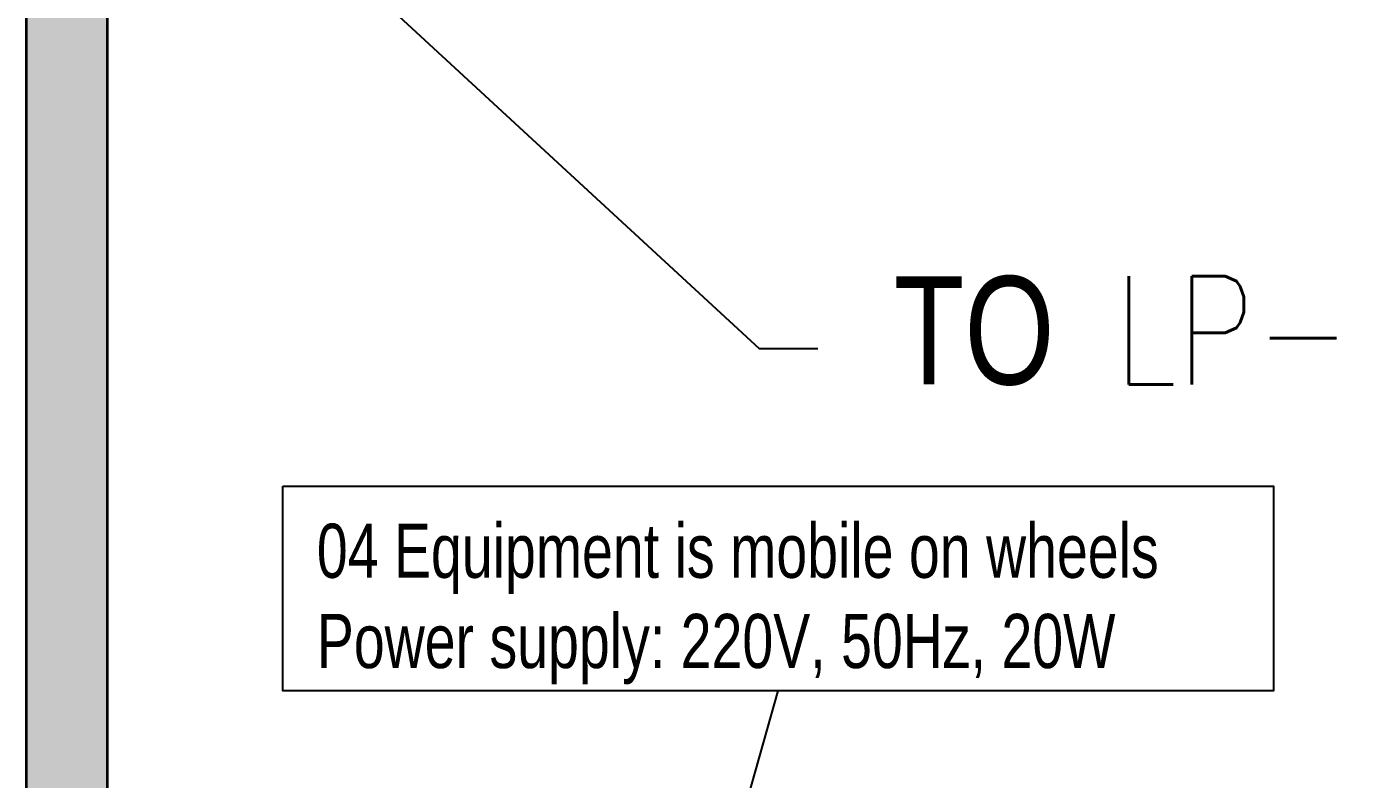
# Model space of a CAD drawing. Header units: inches. Extents: x -12418 to 57169, y -29325 to 19878.
# Drawn here: x 37650 to 40093, y -2711 to -1320 of the extents above; entities that cross this region are included whole.
import ezdxf
from ezdxf import colors
from ezdxf.entities.mleader import LeaderData, LeaderLine
from ezdxf.math import Vec2, Vec3

# ---------------------------------------------------------------- set-up
doc = ezdxf.new("R2010")
doc.units = ezdxf.units.IN
doc.header["$LTSCALE"] = 25
doc.header["$MEASUREMENT"] = 0
doc.linetypes.add('HIDDEN', pattern=[9.525, 6.35, -3.175])
doc.layers.get('0').update_dxf_attribs({"color": 8})
for name, color, linetype, lineweight in [('E-LITE-CIRC @ 100', 6, 'Continuous', 25), ('E-POWR-FLOR-CNDT', 6, 'HIDDEN', 25), ('T-CABL-TRAY', 251, 'Continuous', 35)]:
    doc.layers.add(name, color=color, linetype=linetype, lineweight=lineweight)
doc.layers.add('Equipment tags', color=3, linetype='Continuous')
doc.styles.add('00-Ground Floor$0$X3G_ENTITY_2588D4', font='swisscl.ttf', dxfattribs={"height": 200})
doc.styles.add('DC_Simplex', font='SIMPLEX.shx', dxfattribs={"width": 0.7})

# ---------------------------------------------------------------- blocks, each defined once
blk = doc.blocks.new('ARR0W')
at = {"color": 45}
blk.add_ellipse((0, 0), major_axis=(0.4, 0), ratio=0.4, dxfattribs=at)
at = {"color": 45, "ltscale": 0.5}
blk.add_solid([(-1.4, 0.167), (-0.4, 0), (-1.4, -0.167)], dxfattribs=at)
blk = doc.blocks.new('*U71')
at = {"lineweight": 0}
h = blk.add_hatch(dxfattribs=at)
h.set_pattern_fill('HEX', color=253, scale=8, angle=180, style=0)
h.set_pattern_definition([(180, (-17646.86, -2e-10), (6e-13, -43.99409), [25.4, -50.8]), (300, (-17646.86, -2e-10), (38.1, 21.99705), [25.4, -50.8]), (240, (-17672.26, -2e-10), (38.1, -21.99705), [25.4, -50.8])])
h.paths.add_polyline_path([(-5700, 150), (-5700, 0), (0, 0), (0, 150)])
at = {"color": 0}
for p, q in [((0, 150), (-5700, 150)), ((0, 0), (-5700, 0))]:
    blk.add_line(p, q, dxfattribs=at)
blk = doc.blocks.new('A$C767e6835')
at = {"layer": 'T-CABL-TRAY', "linetype": 'Continuous', "rotation": 270}
blk.add_blockref('*U71', (17550, -4100), dxfattribs=at)

msp = doc.modelspace()

# ---------------------------------------------------------------- linework, layer by layer
at = {"color": 7}
msp.add_line((38611.7, -4054.3), (39038.3, -2547.8), dxfattribs=at)
at = {"layer": 'Equipment tags'}
msp.add_lwpolyline([(38123, -2169.2), (39953.6, -2169.2), (39953.6, -2547.8), (38123, -2547.8)], close=True, dxfattribs=at)

# ---------------------------------------------------------------- block references
at = {"layer": 'E-POWR-FLOR-CNDT'}
msp.add_blockref('A$C767e6835', (20099.5, -2847.4, 0.4), dxfattribs=at)

# ---------------------------------------------------------------- texts
at = {"layer": 'Equipment tags', "insert": (38186.1, -2238.8), "char_height": 100, "attachment_point": 1, "style": '00-Ground Floor$0$X3G_ENTITY_2588D4'}
msp.add_mtext_dynamic_manual_height_columns('04 Equipment is mobile on wheels\\PPower supply: 220V, 50Hz, 20W', width=1707.103, gutter_width=100, heights=[1691.6], dxfattribs=at)

# ---------------------------------------------------------------- leaders
at = {"layer": 'E-LITE-CIRC @ 100'}
ml = msp.add_multileader_mtext('Standard', dxfattribs=at)
ml.set_content('{\\Fdc_el_romans|c0;\\W0.8;TO\\Fromans|c0; \\Fsimplex|c0;LP-GF/S33}', color=256, style='DC_Simplex')
ml.set_leader_properties()
ml.set_arrow_properties(name='ARR0W')
ml.build(insert=Vec2(0, 0))
ml.multileader.update_dxf_attribs({"dogleg_length": 200, "arrow_head_size": 140, "scale": 100})
ctx = ml.context
ctx.base_point, ctx.scale, ctx.char_height, ctx.arrow_head_size, ctx.landing_gap_size, ctx.plane_origin, ctx.plane_x_axis, ctx.plane_y_axis = Vec3(39112.1, -1915), 100, 200, 140, 140, Vec3(52732.3, -6044.4), Vec3(1, 0.000001, 0), Vec3(-0.000001, 1, 0)
notes = []
notes.append((ctx, [(0, (1, 1, 0), (39003.3, -1915), (1, 0.000001, 0), 108.8, [(0, [(37899, -896)], 0, [])])]))
ctx.mtext.insert, ctx.mtext.text_direction, ctx.mtext.rotation, ctx.mtext.flow_direction = Vec3(39252.1, -1781.6), Vec3(1, 0.000001, 0), 0.000001, 5
for ctx, leaders in notes:
    for number, flags, end, landing, length, lines in leaders:
        leader = LeaderData()
        leader.index, (leader.has_last_leader_line, leader.has_dogleg_vector, leader.attachment_direction) = number, flags
        leader.last_leader_point, leader.dogleg_vector, leader.dogleg_length = Vec3(end), Vec3(landing), length
        for number, points, colour, breaks in lines:
            line = LeaderLine()
            line.index, line.vertices, line.color, line.breaks = number, Vec3.list(points), colors.encode_raw_color(colour), breaks
            leader.lines.append(line)
        ctx.leaders.append(leader)

doc.saveas('drawing.dxf')
